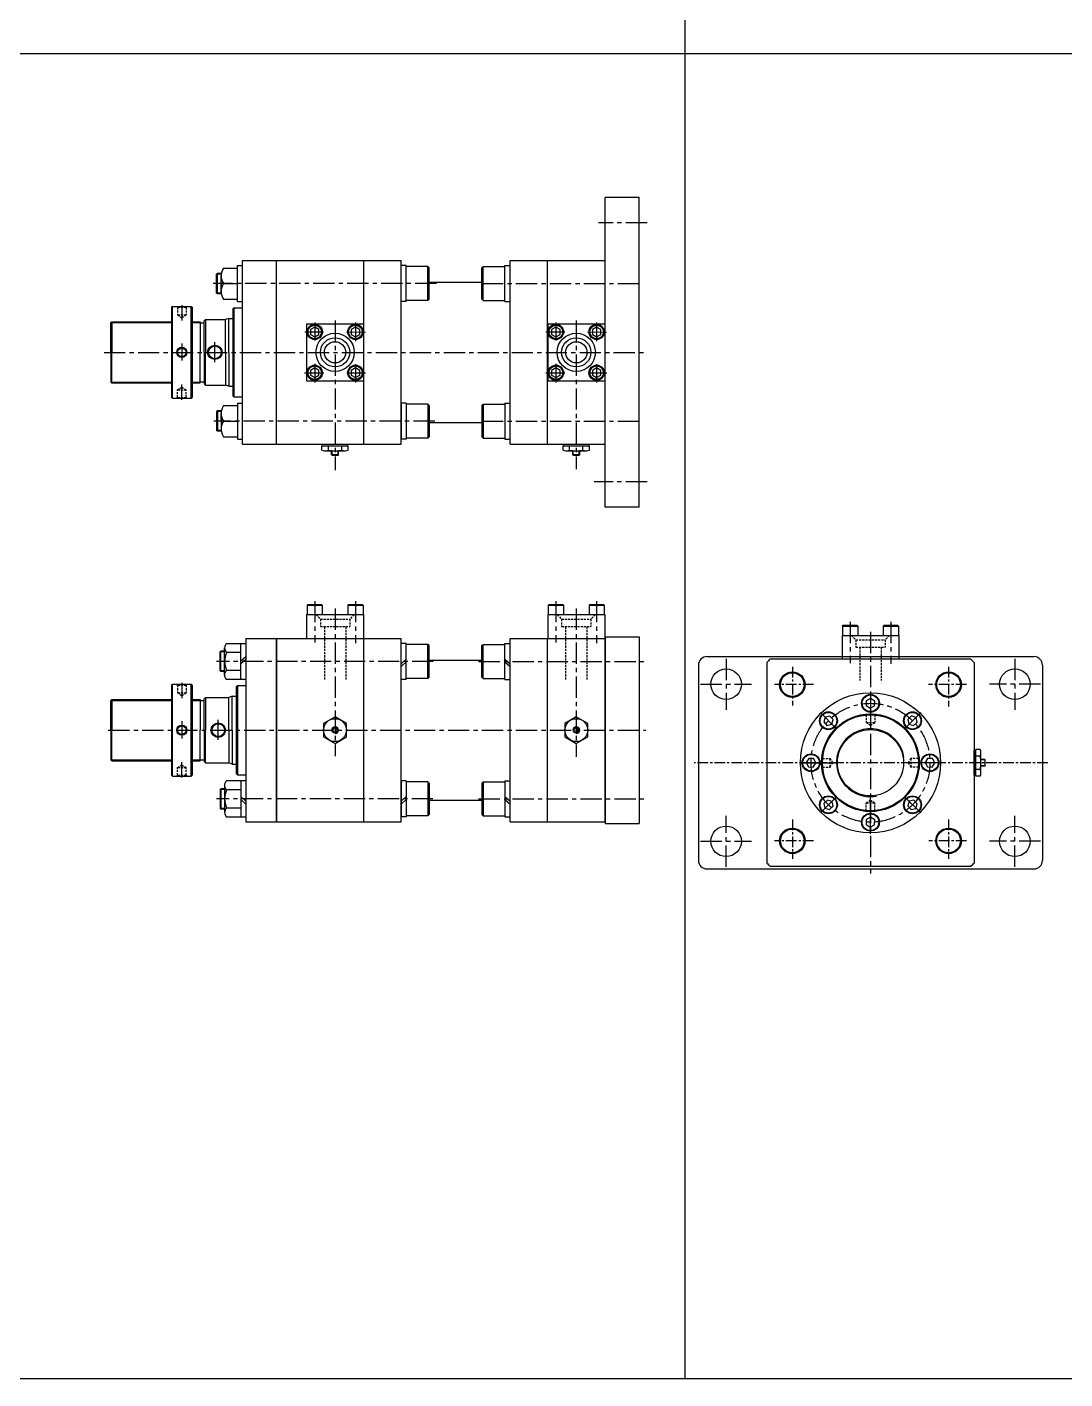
# Model space of a CAD drawing. Extents: x -819 to 9283, y 0 to 5329.
# Drawn here: x 578 to 1800, y 0 to 1592 of the extents above; entities that cross this region are included whole.
import ezdxf

# ---------------------------------------------------------------- set-up
doc = ezdxf.new("R2010")
doc.units = 0
doc.header["$LTSCALE"] = 10
doc.header["$MEASUREMENT"] = 0
for name, pattern in [('CENTER', [2, 1.25, -0.25, 0.25, -0.25]), ('CENTERX2', [4, 2.5, -0.5, 0.5, -0.5]), ('HIDDEN', [0.375, 0.25, -0.125])]:
    doc.linetypes.add(name, pattern=pattern)
doc.layers.get('0').update_dxf_attribs({"linetype": 'CONTINUOUS'})
for name, color, linetype in [('CEN', 1, 'CENTERX2'), ('DIM', 2, 'CONTINUOUS'), ('ML', 7, 'CONTINUOUS')]:
    doc.layers.add(name, color=color, linetype=linetype)

msp = doc.modelspace()

# ---------------------------------------------------------------- linework, layer by layer
for p, q in [((1352.8, 0), (1352.8, 3163.8)), ((9283.2, 1560.3), (0, 1560.3)), ((9283.2, 0), (0, 0))]:
    msp.add_line(p, q)
at = {"color": 7, "linetype": 'Continuous'}
for p, q in [((924.9, 1093.8), (924.9, 1098.9)), ((924.9, 1098.9), (931.2, 1098.9)), ((925.9, 1098.9), (925.9, 1100.9)), ((925.9, 1100.9), (955.1, 1100.9)), ((931.2, 1098.9), (956.1, 1098.9)), ((932.7, 1093.8), (932.7, 1098.9)), ((948.3, 1093.8), (948.3, 1098.9)), ((955.1, 1098.9), (955.1, 1100.9)), ((956.1, 1093.8), (956.1, 1098.9)), ((1208.9, 1093.8), (1208.9, 1098.9)), ((1208.9, 1098.9), (1215.2, 1098.9)), ((1209.9, 1098.9), (1209.9, 1100.9)), ((1209.9, 1100.9), (1239.1, 1100.9)), ((1215.2, 1098.9), (1240.1, 1098.9)), ((1216.7, 1093.8), (1216.7, 1098.9)), ((1232.3, 1093.8), (1232.3, 1098.9)), ((1239.1, 1098.9), (1239.1, 1100.9)), ((1240.1, 1093.8), (1240.1, 1098.9)), ((928.1, 1092.9), (952.9, 1092.9)), ((936.5, 1093.1), (936.5, 1093.1)), ((936.5, 1088.4), (936.5, 1092.9)), ((936.5, 1088.4), (937, 1087.9)), ((944.5, 1088.4), (936.5, 1088.4)), ((937, 1087.9), (944, 1087.9)), ((944.5, 1088.4), (944, 1087.9)), ((944.5, 1088.4), (944.5, 1092.9)), ((1212.1, 1092.9), (1236.9, 1092.9)), ((1220.5, 1093.1), (1220.5, 1093.1)), ((1220.5, 1088.4), (1220.5, 1092.9)), ((1220.5, 1088.4), (1221, 1087.9)), ((1228.5, 1088.4), (1220.5, 1088.4)), ((1221, 1087.9), (1228, 1087.9)), ((1228.5, 1088.4), (1228, 1087.9)), ((1228.5, 1088.4), (1228.5, 1092.9)), ((1692.9, 711), (1692.9, 740.2)), ((1694.9, 740.2), (1692.9, 740.2)), ((1699.9, 741.2), (1694.9, 741.2)), ((1694.9, 716.3), (1694.9, 741.2)), ((1699.9, 733.4), (1694.9, 733.4)), ((1700.9, 713.2), (1700.9, 738)), ((1699.9, 717.8), (1694.9, 717.8)), ((1700.6, 721.6), (1700.6, 721.6)), ((1705.4, 729.6), (1700.9, 729.6)), ((1705.4, 721.6), (1700.9, 721.6)), ((1705.4, 729.6), (1705.9, 729.1)), ((1705.4, 729.6), (1705.4, 721.6)), ((1705.4, 721.6), (1705.9, 722.1)), ((1705.9, 722.1), (1705.9, 729.1)), ((1694.9, 711), (1692.9, 711)), ((1694.9, 710), (1694.9, 716.3)), ((1699.9, 710), (1694.9, 710))]:
    msp.add_line(p, q, dxfattribs=at)
for points in [[(927, 756.2), (940.5, 748.4), (954, 756.2), (954, 771.8), (940.5, 779.5), (927, 771.8)], [(939, 766.5), (937.6, 764), (939, 761.5), (941.9, 761.5), (943.4, 764), (941.9, 766.5)], [(1211, 756.2), (1224.5, 748.4), (1238, 756.2), (1238, 771.8), (1224.5, 779.5), (1211, 771.8)], [(1223, 766.5), (1221.6, 764), (1223, 761.5), (1225.9, 761.5), (1227.4, 764), (1225.9, 766.5)]]:
    msp.add_lwpolyline(points, close=True, dxfattribs=at)
for centre, radius in [((940.5, 764), 13.5), ((940.5, 764), 3.5), ((1224.5, 764), 13.5), ((1224.5, 764), 3.5)]:
    msp.add_circle(centre, radius, dxfattribs=at)
for centre, radius, start, end in [((928.1, 1098.5), 5.62, 235.6158, 270), ((928.8, 1101.1), 8.22, 241.7006, 298.2994), ((940.5, 1124.2), 31.3, 255.6172, 270.0141), ((940.5, 1124.2), 31.3, 269.9859, 284.3828), ((952.2, 1101.1), 8.22, 241.7006, 298.2994), ((1212.1, 1098.5), 5.62, 235.6158, 270), ((1212.8, 1101.1), 8.22, 241.7006, 298.2994), ((1224.5, 1124.2), 31.3, 255.6172, 270.0141), ((1224.5, 1124.2), 31.3, 269.9859, 284.3828), ((1236.2, 1101.1), 8.22, 241.7006, 298.2994), ((1692.7, 737.3), 8.22, 331.7006, 28.2994), ((1669.6, 725.6), 31.3, 359.9859, 14.3828), ((1669.6, 725.6), 31.3, 345.6172, 0.0141), ((1692.7, 713.9), 8.22, 331.7006, 28.2994), ((1695.3, 713.2), 5.62, 325.6158, 0)]:
    msp.add_arc(centre, radius, start, end, dxfattribs=at)
at = {"layer": 'CEN'}
for p, q in [((1307.8, 1361.4), (1250.5, 1361.4)), ((1059.8, 1289.9), (797.1, 1289.9)), ((1113.5, 1289.9), (1302.5, 1289.9)), ((760.1, 1264.6), (760.1, 1246.5)), ((815.5, 1248.9), (820.5, 1248.9)), ((916.5, 1244.1), (916.5, 1222.9)), ((940.5, 1246.4), (940.5, 1070.2)), ((964.5, 1244.1), (964.5, 1222.1)), ((1200.5, 1244.1), (1200.5, 1222.9)), ((1224.5, 1246.4), (1224.5, 1071.2)), ((1248.5, 1244.1), (1248.5, 1222.1)), ((904.8, 1232.9), (927, 1232.9)), ((953.9, 1232.9), (976.2, 1232.8)), ((1188.8, 1232.9), (1211, 1232.9)), ((1237.9, 1232.9), (1260.2, 1232.8)), ((760.1, 1219.4), (760.1, 1199.1)), ((799, 1197.4), (799, 1220.9)), ((668.5, 1208.9), (1306.5, 1208.9)), ((916.5, 1195.4), (916.5, 1173.4)), ((964.5, 1195), (964.5, 1173.4)), ((1200.5, 1195.4), (1200.5, 1173.4)), ((1248.5, 1195), (1248.5, 1173.4)), ((904.5, 1184.9), (927.2, 1184.9)), ((954.5, 1184.9), (976.5, 1184.9)), ((1188.5, 1184.9), (1211.2, 1184.9)), ((1238.5, 1184.9), (1260.5, 1184.9)), ((760.1, 1153.1), (760.1, 1171.2)), ((815.5, 1168.9), (820.5, 1168.9)), ((1057.8, 1127.9), (797.9, 1127.9)), ((1113.5, 1127.9), (1302.5, 1127.9)), ((1307.8, 1056.4), (1245.6, 1056.4)), ((916.5, 916), (916.5, 867.4)), ((964.5, 916), (964.5, 866.4)), ((1200.5, 916), (1200.5, 867.4)), ((1248.5, 916), (1248.5, 866.4)), ((940.5, 907.2), (940.5, 733.3)), ((1224.5, 907.2), (1224.5, 732.4)), ((1546.9, 891.6), (1546.9, 843)), ((1594.9, 891.6), (1594.9, 842)), ((1570.9, 879.6), (1570.9, 595.3)), ((1056.1, 845), (801.1, 845)), ((1109.5, 845), (1303.9, 845)), ((1400.9, 848), (1400.9, 788.1)), ((1740.9, 848), (1740.9, 788.1)), ((760.1, 819.7), (760.1, 801.6)), ((1370.9, 818.1), (1430.9, 818.1)), ((1770.9, 818.1), (1710.9, 818.1)), ((819.5, 804), (824.5, 804)), ((1570.9, 809.1), (1570.9, 782.1)), ((1511.9, 784.6), (1531, 765.5)), ((1570.9, 784.8), (1570.9, 766.8)), ((1630, 784.6), (1610.9, 765.5)), ((760.1, 774.5), (760.1, 754.2)), ((803, 752.5), (803, 776)), ((673.5, 764), (1306.5, 764)), ((760.1, 708.2), (760.1, 726.3)), ((819.5, 724), (824.5, 724)), ((1487.4, 725.6), (1514.4, 725.6)), ((1511.7, 725.6), (1529.7, 725.6)), ((1630.1, 725.6), (1612.1, 725.6)), ((1654.4, 725.6), (1627.4, 725.6)), ((1511.9, 666.5), (1531, 685.6)), ((1630, 666.5), (1610.9, 685.6)), ((1055.8, 683), (801.1, 683)), ((1109.5, 683), (1303.9, 683)), ((1570.9, 666.3), (1570.9, 684.4)), ((1570.9, 642.1), (1570.9, 669.1)), ((1400.9, 603.1), (1400.9, 663)), ((1740.9, 603.1), (1740.9, 663)), ((1370.9, 633.1), (1430.9, 633.1)), ((1770.9, 633.1), (1710.9, 633.1))]:
    msp.add_line(p, q, dxfattribs=at)
msp.add_circle((1570.9, 725.6), 70, dxfattribs=at)
at = {"layer": 'DIM'}
for p, q in [((676.5, 1243.9), (748.1, 1243.9)), ((772.1, 1243.9), (781.5, 1243.9)), ((772.2, 1243.9), (781.5, 1243.9)), ((676.5, 1173.9), (748.1, 1173.9)), ((772.1, 1173.9), (781.5, 1173.9)), ((772.2, 1173.9), (781.5, 1173.9)), ((676.5, 799), (748.1, 799)), ((772.1, 799), (781.5, 799)), ((772.2, 799), (781.5, 799)), ((676.5, 729), (748.1, 729)), ((772.1, 729), (781.5, 729)), ((772.2, 729), (781.5, 729))]:
    msp.add_line(p, q, dxfattribs=at)
for centre in [(1478.9, 817.6), (1662.9, 817.6), (1478.9, 633.6), (1662.9, 633.6)]:
    msp.add_circle(centre, 15, dxfattribs=at)
msp.add_arc((1570.9, 725.6), 40, 9.6599, 279.9262, dxfattribs=at)
at = {"layer": 'ML'}
for p, q in [((1298.5, 1391.4), (1258.5, 1391.4)), ((1258.5, 1026.4), (1258.5, 1391.4)), ((1298.5, 1026.4), (1298.5, 1391.4)), ((809.3, 1308.2), (825.5, 1308.2)), ((825.5, 1268.7), (825.5, 1311.1)), ((825.5, 1311.1), (831.5, 1311.1)), ((831.5, 1316.9), (1018.5, 1316.9)), ((831.5, 1100.9), (831.5, 1316.9)), ((871.5, 1100.9), (871.5, 1316.9)), ((871.5, 1100.9), (871.5, 1316.9)), ((974.5, 1100.9), (974.5, 1316.9)), ((974.5, 1100.9), (974.5, 1316.9)), ((1024.4, 1311.1), (1018.4, 1311.1)), ((1018.5, 1100.9), (1018.5, 1316.9)), ((1018.5, 1269.9), (1018.5, 1309.9)), ((1024.4, 1268.7), (1024.4, 1311.1)), ((1049.9, 1309.9), (1024.4, 1309.9)), ((1049.9, 1269.9), (1049.9, 1309.9)), ((1051.4, 1308.4), (1049.9, 1309.9)), ((1051.4, 1271.4), (1051.4, 1308.4)), ((1113.5, 1308.4), (1115, 1309.9)), ((1113.5, 1271.4), (1113.5, 1308.4)), ((1115, 1309.9), (1140.5, 1309.9)), ((1115, 1269.9), (1115, 1309.9)), ((1140.5, 1268.7), (1140.5, 1311.1)), ((1140.5, 1311.1), (1146.5, 1311.1)), ((1146.5, 1100.9), (1146.5, 1316.9)), ((1146.5, 1316.9), (1258.5, 1316.9)), ((1190.5, 1100.9), (1190.5, 1316.9)), ((1258.5, 1100.9), (1258.5, 1316.9)), ((801.9, 1301.9), (801.1, 1301.1)), ((801.1, 1278.7), (801.1, 1301.1)), ((801.9, 1277.9), (801.9, 1301.9)), ((806.3, 1301.9), (801.9, 1301.9)), ((806.3, 1289.9), (806.3, 1299.2)), ((806.3, 1279.2), (806.3, 1289.9)), ((806.3, 1289.9), (806.3, 1280.5)), ((809.3, 1289.9), (825.5, 1289.9)), ((1051.4, 1291.4), (1113.5, 1291.4)), ((801.9, 1277.9), (801.1, 1278.7)), ((806.3, 1277.9), (801.9, 1277.9)), ((749.1, 1262.9), (748.1, 1261.9)), ((748.1, 1261.9), (748.1, 1155.9)), ((749.1, 1262.9), (771.1, 1262.9)), ((749.1, 1154.9), (749.1, 1262.9)), ((771.1, 1262.9), (772.1, 1261.9)), ((771.1, 1154.9), (771.1, 1262.9)), ((772.1, 1261.9), (772.1, 1155.9)), ((809.3, 1271.5), (825.5, 1271.5)), ((820.5, 1260.4), (821.5, 1261.4)), ((820.5, 1157.4), (820.5, 1260.4)), ((820.5, 1260.4), (820.5, 1157.4)), ((821.5, 1261.4), (831.5, 1261.4)), ((821.5, 1156.4), (821.5, 1261.4)), ((821.5, 1261.4), (821.5, 1156.4)), ((825.5, 1268.7), (831.5, 1268.7)), ((1024.4, 1268.7), (1018.4, 1268.7)), ((1049.9, 1269.9), (1024.4, 1269.9)), ((1051.4, 1271.4), (1049.9, 1269.9)), ((1113.5, 1271.4), (1115, 1269.9)), ((1115, 1269.9), (1140.5, 1269.9)), ((1140.5, 1268.7), (1146.5, 1268.7)), ((676.5, 1243.9), (677.5, 1244.9)), ((676.5, 1208.9), (676.5, 1243.9)), ((677.5, 1244.9), (748.1, 1244.9)), ((677.5, 1244.9), (677.5, 1208.9)), ((772.1, 1244.9), (781.5, 1244.9)), ((772.2, 1244.9), (781.5, 1244.9)), ((781.5, 1244.9), (781.5, 1208.9)), ((781.5, 1243.8), (786.5, 1243.8)), ((786.5, 1245.9), (788, 1247.4)), ((786.5, 1208.9), (786.5, 1245.9)), ((788, 1247.4), (788, 1208.9)), ((788, 1247.4), (811.5, 1247.4)), ((815.5, 1248.9), (811.5, 1247.4)), ((811.5, 1208.9), (811.5, 1247.4)), ((815.5, 1248.9), (820.5, 1248.9)), ((815.5, 1208.9), (815.5, 1248.9)), ((907, 1242.4), (907, 1175.4)), ((907, 1242.4), (974, 1242.4)), ((974, 1242.4), (974, 1175.4)), ((1191, 1242.4), (1191, 1175.4)), ((1191, 1242.4), (1258, 1242.4)), ((1258, 1242.4), (1258, 1175.4)), ((676.5, 1208.9), (676.5, 1173.9)), ((677.5, 1172.9), (677.5, 1208.9)), ((781.5, 1172.9), (781.5, 1208.9)), ((786.5, 1208.9), (786.5, 1171.9)), ((788, 1170.4), (788, 1208.9)), ((811.5, 1208.9), (811.5, 1170.4)), ((815.5, 1208.9), (815.5, 1168.9)), ((676.5, 1173.9), (677.5, 1172.9)), ((677.5, 1172.9), (748.1, 1172.9)), ((772.1, 1172.9), (781.5, 1172.9)), ((772.2, 1172.9), (781.5, 1172.9)), ((781.5, 1174), (786.5, 1174)), ((786.5, 1171.9), (788, 1170.4)), ((788, 1170.4), (811.5, 1170.4)), ((815.5, 1168.9), (811.5, 1170.4)), ((815.5, 1168.9), (820.5, 1168.9)), ((907, 1175.4), (974, 1175.4)), ((1191, 1175.4), (1258, 1175.4)), ((749.1, 1154.9), (748.1, 1155.9)), ((749.1, 1154.9), (771.1, 1154.9)), ((771.1, 1154.9), (772.1, 1155.9)), ((809.3, 1146.2), (825.5, 1146.2)), ((820.5, 1157.4), (821.5, 1156.4)), ((821.5, 1156.4), (831.5, 1156.4)), ((825.5, 1149.1), (825.5, 1106.7)), ((825.5, 1149.1), (831.5, 1149.1)), ((1024.4, 1149.1), (1018.4, 1149.1)), ((1018.5, 1147.9), (1018.5, 1107.9)), ((1024.4, 1149.1), (1024.4, 1106.7)), ((1049.9, 1147.9), (1024.4, 1147.9)), ((1049.9, 1147.9), (1049.9, 1107.9)), ((1051.4, 1146.4), (1049.9, 1147.9)), ((1051.4, 1146.4), (1051.4, 1109.4)), ((1113.5, 1146.4), (1115, 1147.9)), ((1113.5, 1146.4), (1113.5, 1109.4)), ((1115, 1147.9), (1140.5, 1147.9)), ((1115, 1147.9), (1115, 1107.9)), ((1140.5, 1149.1), (1140.5, 1106.7)), ((1140.5, 1149.1), (1146.5, 1149.1)), ((801.9, 1139.9), (801.1, 1139.1)), ((801.1, 1139.1), (801.1, 1116.7)), ((801.9, 1139.9), (801.9, 1115.9)), ((806.3, 1139.9), (801.9, 1139.9)), ((806.3, 1138.5), (806.3, 1127.9)), ((806.3, 1127.9), (806.3, 1137.2)), ((801.9, 1115.9), (801.1, 1116.7)), ((806.3, 1115.9), (801.9, 1115.9)), ((806.3, 1127.9), (806.3, 1118.5)), ((809.3, 1127.9), (825.5, 1127.9)), ((1051.4, 1126.4), (1113.5, 1126.4)), ((809.3, 1109.5), (825.5, 1109.5)), ((825.5, 1106.7), (831.5, 1106.7)), ((831.5, 1100.9), (1018.5, 1100.9)), ((1024.4, 1106.7), (1018.4, 1106.7)), ((1049.9, 1107.9), (1024.4, 1107.9)), ((1051.4, 1109.4), (1049.9, 1107.9)), ((1113.5, 1109.4), (1115, 1107.9)), ((1115, 1107.9), (1140.5, 1107.9)), ((1140.5, 1106.7), (1146.5, 1106.7)), ((1146.5, 1100.9), (1258.5, 1100.9)), ((1298.5, 1026.4), (1258.5, 1026.4)), ((907.5, 911), (908.5, 912)), ((907.5, 911), (925.5, 911)), ((907.5, 911), (907.5, 900)), ((908.5, 912), (924.5, 912)), ((924.5, 912), (925.5, 911)), ((925.5, 911), (925.5, 900)), ((955.5, 911), (956.5, 912)), ((955.5, 911), (973.5, 911)), ((955.5, 911), (955.5, 900)), ((956.5, 912), (972.5, 912)), ((972.5, 912), (973.5, 911)), ((973.5, 911), (973.5, 900)), ((1191.5, 911), (1192.5, 912)), ((1191.5, 911), (1209.5, 911)), ((1191.5, 911), (1191.5, 900)), ((1192.5, 912), (1208.5, 912)), ((1208.5, 912), (1209.5, 911)), ((1209.5, 911), (1209.5, 900)), ((1239.5, 911), (1240.5, 912)), ((1239.5, 911), (1257.5, 911)), ((1239.5, 911), (1239.5, 900)), ((1240.5, 912), (1256.5, 912)), ((1256.5, 912), (1257.5, 911)), ((1257.5, 911), (1257.5, 900)), ((907, 900), (974, 900)), ((907, 900), (907, 872)), ((974, 900), (974, 872)), ((1191, 900), (1258, 900)), ((1191, 900), (1191, 872)), ((1258, 900), (1258, 872)), ((1537.4, 875.6), (1604.4, 875.6)), ((1537.4, 875.6), (1537.4, 850.6)), ((1537.9, 886.6), (1538.9, 887.6)), ((1537.9, 886.6), (1555.9, 886.6)), ((1537.9, 886.6), (1537.9, 875.6)), ((1538.9, 887.6), (1554.9, 887.6)), ((1554.9, 887.6), (1555.9, 886.6)), ((1555.9, 886.6), (1555.9, 875.6)), ((1585.9, 886.6), (1586.9, 887.6)), ((1585.9, 886.6), (1603.9, 886.6)), ((1585.9, 886.6), (1585.9, 875.6)), ((1586.9, 887.6), (1602.9, 887.6)), ((1602.9, 887.6), (1603.9, 886.6)), ((1603.9, 886.6), (1603.9, 875.6)), ((1604.4, 875.6), (1604.4, 850.6)), ((810.3, 845), (810.3, 861)), ((812.7, 866.2), (835.5, 866.2)), ((829.5, 823.8), (829.5, 866.2)), ((835.5, 872), (1018.5, 872)), ((835.5, 872), (835.5, 656)), ((871.5, 656), (871.5, 872)), ((871.5, 872), (871.5, 656)), ((974.5, 656), (974.5, 872)), ((974.5, 656), (974.5, 872)), ((1024.4, 866.2), (1018.4, 866.2)), ((1018.5, 656), (1018.5, 872)), ((1018.5, 825), (1018.5, 865)), ((1024.4, 823.8), (1024.4, 866.2)), ((1049.9, 865), (1024.4, 865)), ((1049.9, 825), (1049.9, 865)), ((1051.4, 863.5), (1049.9, 865)), ((1051.4, 826.5), (1051.4, 863.5)), ((1113.5, 863.5), (1115, 865)), ((1113.5, 826.5), (1113.5, 863.5)), ((1115, 865), (1140.5, 865)), ((1115, 825), (1115, 865)), ((1140.5, 823.8), (1140.5, 866.2)), ((1140.5, 866.2), (1146.5, 866.2)), ((1146.5, 656), (1146.5, 872)), ((1146.5, 872), (1258.5, 872)), ((1190.5, 656), (1190.5, 872)), ((1258.5, 874), (1258.5, 654)), ((1258.5, 874), (1298.5, 874)), ((1258.5, 656), (1258.5, 872)), ((1298.5, 874), (1298.5, 654)), ((805.9, 857), (805.1, 856.2)), ((805.1, 833.8), (805.1, 856.2)), ((805.9, 833), (805.9, 857)), ((810.3, 857), (805.9, 857)), ((810.3, 834.3), (810.3, 845)), ((829.5, 855.6), (812.7, 855.6)), ((829.5, 845.5), (835.5, 850.9)), ((829.5, 842.3), (835.5, 847.7)), ((1024.4, 847.7), (1018.5, 842.2)), ((1024.4, 844.5), (1018.5, 839)), ((1051.4, 846.5), (1113.5, 846.5)), ((1140.5, 847.7), (1146.5, 842.2)), ((1140.5, 844.5), (1146.5, 839)), ((1378.4, 850.6), (1763.4, 850.6)), ((1689, 847.6), (1452.8, 847.6)), ((1537.4, 850.6), (1537.4, 847.6)), ((1604.4, 850.6), (1604.4, 847.6)), ((805.9, 833), (805.1, 833.8)), ((810.3, 833), (805.9, 833)), ((810.3, 828.7), (810.3, 834.3)), ((829.5, 834.3), (812.7, 834.3)), ((1368.4, 840.6), (1368.4, 610.6)), ((1448.9, 843.7), (1448.9, 607.5)), ((1692.9, 843.7), (1692.9, 607.5)), ((1773.4, 840.6), (1773.4, 610.6)), ((749.1, 818), (748.1, 817)), ((748.1, 817), (748.1, 711)), ((749.1, 818), (771.1, 818)), ((749.1, 710), (749.1, 818)), ((771.1, 818), (772.1, 817)), ((771.1, 710), (771.1, 818)), ((772.1, 817), (772.1, 711)), ((835.5, 823.8), (812.7, 823.8)), ((824.5, 815.5), (825.5, 816.5)), ((824.5, 712.5), (824.5, 815.5)), ((824.5, 815.5), (824.5, 712.5)), ((825.5, 816.5), (835.5, 816.5)), ((825.5, 711.5), (825.5, 816.5)), ((825.5, 816.5), (825.5, 711.5)), ((1024.4, 823.8), (1018.4, 823.8)), ((1049.9, 825), (1024.4, 825)), ((1051.4, 826.5), (1049.9, 825)), ((1113.5, 826.5), (1115, 825)), ((1115, 825), (1140.5, 825)), ((1140.5, 823.8), (1146.5, 823.8)), ((676.5, 799), (677.5, 800)), ((676.5, 764), (676.5, 799)), ((677.5, 800), (748.1, 800)), ((677.5, 800), (677.5, 764)), ((772.1, 800), (781.5, 800)), ((772.2, 800), (781.5, 800)), ((781.5, 800), (781.5, 764)), ((781.5, 798.9), (786.5, 798.9)), ((786.5, 801), (788, 802.5)), ((786.5, 764), (786.5, 801)), ((788, 802.5), (788, 764)), ((788, 802.5), (815.5, 802.5)), ((819.5, 804), (815.5, 802.5)), ((815.5, 764), (815.5, 802.5)), ((819.5, 804), (824.5, 804)), ((819.5, 764), (819.5, 804)), ((676.5, 764), (676.5, 729)), ((677.5, 728), (677.5, 764)), ((781.5, 728), (781.5, 764)), ((786.5, 764), (786.5, 727)), ((788, 725.5), (788, 764)), ((815.5, 764), (815.5, 725.5)), ((819.5, 764), (819.5, 724)), ((676.5, 729), (677.5, 728)), ((677.5, 728), (748.1, 728)), ((772.1, 728), (781.5, 728)), ((772.2, 728), (781.5, 728)), ((781.5, 729.1), (786.5, 729.1)), ((786.5, 727), (788, 725.5)), ((788, 725.5), (815.5, 725.5)), ((819.5, 724), (815.5, 725.5)), ((819.5, 724), (824.5, 724)), ((749.1, 710), (748.1, 711)), ((749.1, 710), (771.1, 710)), ((771.1, 710), (772.1, 711)), ((835.5, 704.2), (812.7, 704.2)), ((824.5, 712.5), (825.5, 711.5)), ((825.5, 711.5), (835.5, 711.5)), ((829.5, 704.2), (829.5, 661.8)), ((1024.4, 704.2), (1018.4, 704.2)), ((1018.5, 703), (1018.5, 663)), ((1024.4, 704.2), (1024.4, 661.8)), ((1049.9, 703), (1024.4, 703)), ((1049.9, 703), (1049.9, 663)), ((1051.4, 701.5), (1049.9, 703)), ((1051.4, 701.5), (1051.4, 664.5)), ((1113.5, 701.5), (1115, 703)), ((1113.5, 701.5), (1113.5, 664.5)), ((1115, 703), (1140.5, 703)), ((1115, 703), (1115, 663)), ((1140.5, 704.2), (1140.5, 661.8)), ((1140.5, 704.2), (1146.5, 704.2)), ((805.9, 695), (805.1, 694.2)), ((805.1, 694.2), (805.1, 671.8)), ((805.9, 695), (805.9, 671)), ((810.3, 695), (805.9, 695)), ((810.3, 699.3), (810.3, 693.6)), ((810.3, 693.6), (810.3, 683)), ((829.5, 693.6), (812.7, 693.6)), ((829.5, 685.7), (835.5, 680.2)), ((1024.4, 685.7), (1018.5, 680.2)), ((1140.5, 685.7), (1146.5, 680.2)), ((805.9, 671), (805.1, 671.8)), ((810.3, 671), (805.9, 671)), ((810.3, 683), (810.3, 666.9)), ((829.5, 672.3), (812.7, 672.3)), ((829.5, 682.5), (835.5, 677)), ((1024.4, 682.5), (1018.5, 677)), ((1051.4, 681.5), (1113.5, 681.5)), ((1140.5, 682.5), (1146.5, 677)), ((812.7, 661.8), (835.5, 661.8)), ((835.5, 656), (1018.5, 656)), ((1024.4, 661.8), (1018.4, 661.8)), ((1049.9, 663), (1024.4, 663)), ((1051.4, 664.5), (1049.9, 663)), ((1113.5, 664.5), (1115, 663)), ((1115, 663), (1140.5, 663)), ((1140.5, 661.8), (1146.5, 661.8)), ((1146.5, 656), (1258.5, 656)), ((1258.5, 654), (1298.5, 654)), ((1378.4, 600.6), (1763.4, 600.6)), ((1689, 603.6), (1452.8, 603.6))]:
    msp.add_line(p, q, dxfattribs=at)
at = {"layer": 'ML', "color": 2}
for p, q in [((806.3, 1301.1), (801.1, 1301.1)), ((806.3, 1278.7), (801.1, 1278.7)), ((806.3, 1139.1), (801.1, 1139.1)), ((806.3, 1116.7), (801.1, 1116.7)), ((937, 1093), (937, 1093.1)), ((937, 1087.9), (937, 1092.9)), ((944, 1087.9), (944, 1092.9)), ((1221, 1093), (1221, 1093.1)), ((1221, 1087.9), (1221, 1092.9)), ((1228, 1087.9), (1228, 1092.9)), ((810.3, 856.2), (805.1, 856.2)), ((810.3, 833.8), (805.1, 833.8)), ((1700.7, 722.1), (1700.7, 722.1)), ((1705.9, 729.1), (1700.9, 729.1)), ((1705.9, 722.1), (1700.9, 722.1)), ((810.3, 694.2), (805.1, 694.2)), ((810.3, 671.8), (805.1, 671.8))]:
    msp.add_line(p, q, dxfattribs=at)
at = {"layer": 'ML', "color": 2, "linetype": 'HIDDEN'}
for p, q in [((755.1, 1261.9), (754.1, 1262.9)), ((755.1, 1261.9), (755.1, 1252.9)), ((755.1, 1261.9), (765.1, 1261.9)), ((765.1, 1261.9), (766.1, 1262.9)), ((765.1, 1261.9), (765.1, 1252.9)), ((755.1, 1252.9), (765.1, 1252.9)), ((755.1, 1252.9), (760.1, 1249.7)), ((760.1, 1249.7), (765.1, 1252.9)), ((755.1, 1164.9), (760.1, 1168)), ((755.1, 1155.9), (755.1, 1164.9)), ((755.1, 1164.9), (765.1, 1164.9)), ((760.1, 1168), (765.1, 1164.9)), ((765.1, 1155.9), (765.1, 1164.9)), ((755.1, 1155.9), (754.1, 1154.9)), ((755.1, 1155.9), (765.1, 1155.9)), ((765.1, 1155.9), (766.1, 1154.9)), ((918, 900), (923.2, 894.7)), ((923.2, 894.7), (957.7, 894.7)), ((923.2, 894.7), (923.2, 886)), ((963, 900), (957.7, 894.7)), ((957.7, 894.7), (957.7, 886)), ((1202, 900), (1207.2, 894.7)), ((1207.2, 894.7), (1241.7, 894.7)), ((1207.2, 894.7), (1207.2, 886)), ((1247, 900), (1241.7, 894.7)), ((1241.7, 894.7), (1241.7, 886)), ((923.2, 886), (957.7, 886)), ((928, 886), (928, 822.8)), ((953, 886), (953, 822.8)), ((1207.2, 886), (1241.7, 886)), ((1212, 886), (1212, 822.8)), ((1237, 886), (1237, 822.8)), ((1548.4, 875.6), (1553.7, 870.3)), ((1593.4, 875.6), (1588.2, 870.3)), ((1553.7, 870.3), (1588.2, 870.3)), ((1553.7, 870.3), (1553.7, 861.6)), ((1553.7, 861.6), (1588.2, 861.6)), ((1558.4, 861.6), (1558.4, 822.3)), ((1583.4, 861.6), (1583.4, 822.3)), ((1588.2, 870.3), (1588.2, 861.6)), ((755.1, 817), (754.1, 818)), ((755.1, 817), (755.1, 808)), ((755.1, 817), (765.1, 817)), ((765.1, 817), (766.1, 818)), ((765.1, 817), (765.1, 808)), ((755.1, 808), (765.1, 808)), ((755.1, 808), (760.1, 804.8)), ((760.1, 804.8), (765.1, 808)), ((1565.9, 782.1), (1565.2, 782.8)), ((1565.9, 782.1), (1565.9, 773.1)), ((1565.9, 782.1), (1575.9, 782.1)), ((1575.9, 782.1), (1576.6, 782.8)), ((1575.9, 782.1), (1575.9, 773.1)), ((1565.9, 773.1), (1575.9, 773.1)), ((1565.9, 773.1), (1570.9, 769.9)), ((1570.9, 769.9), (1575.9, 773.1)), ((755.1, 720), (760.1, 723.1)), ((755.1, 711), (755.1, 720)), ((755.1, 720), (765.1, 720)), ((760.1, 723.1), (765.1, 720)), ((765.1, 711), (765.1, 720)), ((1514.4, 730.6), (1513.7, 731.3)), ((1514.4, 720.6), (1513.7, 719.9)), ((1514.4, 730.6), (1523.4, 730.6)), ((1514.4, 720.6), (1514.4, 730.6)), ((1514.4, 720.6), (1523.4, 720.6)), ((1526.6, 725.6), (1523.4, 730.6)), ((1523.4, 720.6), (1523.4, 730.6)), ((1523.4, 720.6), (1526.6, 725.6)), ((1618.4, 730.6), (1615.2, 725.6)), ((1615.2, 725.6), (1618.4, 720.6)), ((1627.4, 730.6), (1618.4, 730.6)), ((1618.4, 730.6), (1618.4, 720.6)), ((1627.4, 720.6), (1618.4, 720.6)), ((1627.4, 730.6), (1628.1, 731.3)), ((1627.4, 730.6), (1627.4, 720.6)), ((1627.4, 720.6), (1628.1, 719.9)), ((755.1, 711), (754.1, 710)), ((755.1, 711), (765.1, 711)), ((765.1, 711), (766.1, 710)), ((1565.9, 669.1), (1565.2, 668.4)), ((1570.9, 681.3), (1565.9, 678.1)), ((1565.9, 669.1), (1565.9, 678.1)), ((1575.9, 678.1), (1565.9, 678.1)), ((1575.9, 669.1), (1565.9, 669.1)), ((1575.9, 678.1), (1570.9, 681.3)), ((1575.9, 669.1), (1575.9, 678.1)), ((1575.9, 669.1), (1576.6, 668.4))]:
    msp.add_line(p, q, dxfattribs=at)
at = {"layer": 'ML', "color": 1, "linetype": 'CENTER'}
for p, q in [((1478.9, 838.6), (1478.9, 793.1)), ((1662.9, 838.6), (1662.9, 791.7)), ((1503.9, 817.6), (1457.9, 817.6)), ((1683.9, 817.6), (1639.1, 817.6)), ((1779.7, 725.6), (1363.2, 725.6)), ((1478.9, 658.8), (1478.9, 612.6)), ((1662.9, 658.8), (1662.9, 612.6)), ((1503.9, 633.6), (1457.9, 633.6)), ((1683.9, 633.6), (1639.6, 633.6))]:
    msp.add_line(p, q, dxfattribs=at)
at = {"layer": 'ML'}
for points in [[(921.5, 1235.7), (916.5, 1238.6), (911.5, 1235.7), (911.5, 1230), (916.5, 1227.1), (921.5, 1230)], [(969.5, 1235.7), (964.5, 1238.6), (959.5, 1235.7), (959.5, 1230), (964.5, 1227.1), (969.5, 1230)], [(1205.5, 1235.7), (1200.5, 1238.6), (1195.5, 1235.7), (1195.5, 1230), (1200.5, 1227.1), (1205.5, 1230)], [(1253.5, 1235.7), (1248.5, 1238.6), (1243.5, 1235.7), (1243.5, 1230), (1248.5, 1227.1), (1253.5, 1230)], [(921.5, 1187.7), (916.5, 1190.6), (911.5, 1187.7), (911.5, 1182), (916.5, 1179.1), (921.5, 1182)], [(969.5, 1187.7), (964.5, 1190.6), (959.5, 1187.7), (959.5, 1182), (964.5, 1179.1), (969.5, 1182)], [(1205.5, 1187.7), (1200.5, 1190.6), (1195.5, 1187.7), (1195.5, 1182), (1200.5, 1179.1), (1205.5, 1182)], [(1253.5, 1187.7), (1248.5, 1190.6), (1243.5, 1187.7), (1243.5, 1182), (1248.5, 1179.1), (1253.5, 1182)], [(1576, 798.3), (1571.1, 801.4), (1566, 798.6), (1565.8, 792.9), (1570.7, 789.8), (1575.8, 792.5)], [(1523.1, 780.6), (1517.4, 779.3), (1515.8, 773.8), (1519.7, 769.6), (1525.4, 770.9), (1527, 776.4)], [(1625.9, 773.4), (1624.6, 779), (1619.1, 780.7), (1614.9, 776.7), (1616.2, 771.1), (1621.7, 769.5)], [(1498.2, 730.7), (1495.1, 725.8), (1497.9, 720.7), (1503.6, 720.5), (1506.7, 725.4), (1503.9, 730.5)], [(1643.6, 720.5), (1646.7, 725.4), (1643.9, 730.5), (1638.2, 730.7), (1635.1, 725.8), (1637.9, 720.7)], [(1515.9, 677.8), (1517.2, 672.1), (1522.7, 670.5), (1526.9, 674.4), (1525.6, 680), (1520.1, 681.7)], [(1618.7, 670.6), (1624.4, 671.9), (1626, 677.4), (1622.1, 681.6), (1616.4, 680.3), (1614.8, 674.8)], [(1565.8, 652.9), (1570.7, 649.8), (1575.8, 652.5), (1576, 658.3), (1571.1, 661.4), (1566, 658.6)]]:
    msp.add_lwpolyline(points, close=True, dxfattribs=at)
for centre, radius in [((916.5, 1232.9), 9), ((964.5, 1232.9), 9), ((1200.5, 1232.9), 9), ((1248.5, 1232.9), 9), ((916.5, 1232.9), 8), ((940.5, 1208.9), 22.5), ((940.5, 1208.9), 17.2), ((964.5, 1232.9), 8), ((1200.5, 1232.9), 8), ((1224.5, 1208.9), 22.5), ((1224.5, 1208.9), 17.2), ((1248.5, 1232.9), 8), ((760.1, 1208.9), 6), ((760.1, 1208.9), 5), ((760.1, 1208.9), 5), ((799, 1208.9), 8.5), ((799, 1208.9), 7.5), ((940.5, 1208.9), 12.5), ((1224.5, 1208.9), 12.5), ((916.5, 1184.9), 9), ((916.5, 1184.9), 8), ((964.5, 1184.9), 9), ((964.5, 1184.9), 8), ((1200.5, 1184.9), 9), ((1200.5, 1184.9), 8), ((1248.5, 1184.9), 9), ((1248.5, 1184.9), 8), ((1400.9, 818.1), 18), ((1478.9, 817.6), 14), ((1662.9, 817.6), 14), ((1740.9, 818.1), 18), ((1570.9, 725.6), 82.5), ((1570.9, 795.6), 10.5), ((1570.9, 795.6), 9.8), ((1521.4, 775.1), 10.5), ((1521.4, 775.1), 9.8), ((1570.9, 725.6), 57.5), ((1570.9, 725.6), 56.5), ((1620.4, 775.1), 10.5), ((1620.4, 775.1), 9.8), ((760.1, 764), 6), ((760.1, 764), 5), ((760.1, 764), 5), ((803, 764), 8.5), ((803, 764), 7.5), ((1570.9, 725.6), 39), ((1500.9, 725.6), 10.5), ((1500.9, 725.6), 9.8), ((1640.9, 725.6), 10.5), ((1640.9, 725.6), 9.8), ((1521.4, 676.1), 10.5), ((1521.4, 676.1), 9.8), ((1620.4, 676.1), 10.5), ((1620.4, 676.1), 9.8), ((1570.9, 655.6), 10.5), ((1570.9, 655.6), 9.8), ((1400.9, 633.1), 18), ((1478.9, 633.6), 14), ((1662.9, 633.6), 14), ((1740.9, 633.1), 18)]:
    msp.add_circle(centre, radius, dxfattribs=at)
for centre, radius, start, end in [((822, 1299), 15.7, 144.113, 215.887), ((822, 1280.7), 15.7, 144.113, 215.887), ((822, 1137), 15.7, 144.113, 215.887), ((822, 1118.7), 15.7, 144.113, 215.887), ((817.4, 860.9), 7.02, 131.1622, 228.8378), ((835.1, 845), 24.7, 154.5407, 205.4593), ((1378.4, 840.6), 10, 90, 180), ((1570.9, 725.6), 169.8, 134.0782, 135.9218), ((1570.9, 725.6), 169.8, 44.0782, 45.9218), ((1763.4, 840.6), 10, 0, 90), ((817.3, 829), 7.01, 130.9935, 229.0065), ((817.3, 698.9), 7.01, 130.9935, 229.0065), ((835.1, 683), 24.7, 154.5407, 205.4593), ((817.4, 667), 7.02, 131.1622, 228.8378), ((1378.4, 610.6), 10, 180, 270), ((1570.9, 725.6), 169.8, 224.0782, 225.9218), ((1570.9, 725.6), 169.8, 314.0782, 315.9218), ((1763.4, 610.6), 10, 270, 0)]:
    msp.add_arc(centre, radius, start, end, dxfattribs=at)
at = {"layer": 'ML', "color": 2}
for centre in [(940.5, 764), (1224.5, 764)]:
    msp.add_arc(centre, 4, 270, 180, dxfattribs=at)

doc.saveas('drawing.dxf')
